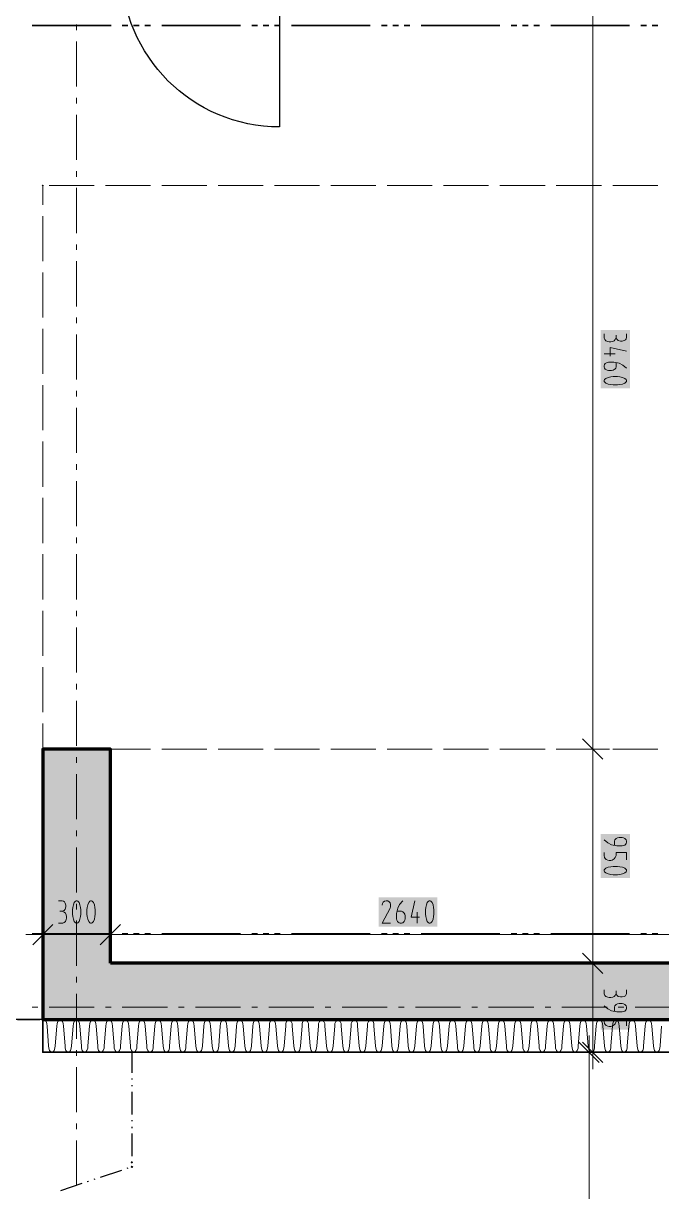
# Model space of a CAD drawing. Header units: millimetres. Extents: x 0 to 594, y 0 to 420.
# Drawn here: x 384.93 to 407.94, y 140.93 to 183.05 of the extents above; entities that cross this region are included whole.
import ezdxf

# ---------------------------------------------------------------- set-up
doc = ezdxf.new("R2010")
doc.units = ezdxf.units.MM
doc.header["$LTSCALE"] = 8
for name, color, linetype in [('PDF_Dokresleni nad rovinou rezu', 7, 'Continuous'), ('PDF_Dokresleni pod rovinou rezu', 7, 'Continuous'), ('PDF_Dopravni znaceni', 7, 'Continuous'), ('PDF_Dvere', 7, 'Continuous'), ('PDF_Koty delkove', 7, 'Continuous'), ('PDF_Obecne 0.25', 7, 'Continuous'), ('PDF_Osy hlavni', 7, 'Continuous'), ('PDF_Pozarni useky', 3, 'Continuous'), ('PDF_Steny vnitrni', 7, 'Continuous'), ('PDF_Zatepleni', 7, 'Continuous')]:
    doc.layers.add(name, color=color, linetype=linetype)

msp = doc.modelspace()

# ---------------------------------------------------------------- linework, layer by layer
at = {"layer": 'PDF_Dokresleni nad rovinou rezu', "lineweight": 25}
for points in [[(388.843, 145.956), (388.843, 145.216)], [(388.843, 145.013), (388.843, 144.972)], [(388.843, 144.769), (388.843, 144.729)], [(388.843, 144.526), (388.843, 143.713)], [(388.843, 143.51), (388.843, 143.469)], [(388.843, 143.266), (388.843, 143.225)], [(388.843, 143.022), (388.843, 142.21)], [(388.843, 142.006), (388.843, 141.987)], [(388.47, 141.699), (387.699, 141.441)], [(388.701, 141.776), (388.662, 141.764)], [(387.044, 141.222), (386.273, 140.964)], [(387.275, 141.299), (387.237, 141.286)], [(387.506, 141.377), (387.468, 141.364)]]:
    msp.add_lwpolyline(points, dxfattribs=at)
at = {"layer": 'PDF_Dokresleni nad rovinou rezu', "lineweight": 25, "transparency": 33554559}
for points in [[(388.843, 146.006), (388.894, 145.956), (388.793, 145.956), (388.843, 145.905)], [(388.843, 142.037), (388.894, 141.987), (388.793, 141.987), (388.843, 141.936)], [(388.891, 141.84), (388.859, 141.776), (388.827, 141.872), (388.795, 141.808)]]:
    msp.add_solid(points, dxfattribs=at)
at = {"layer": 'PDF_Dokresleni pod rovinou rezu', "lineweight": 25}
msp.add_lwpolyline([(384.719, 147.134), (385.531, 147.134)], dxfattribs=at)
at = {"layer": 'PDF_Dokresleni pod rovinou rezu', "lineweight": 25, "transparency": 33554559}
msp.add_solid([(385.583, 147.134), (385.633, 147.185), (385.633, 147.083), (385.684, 147.134)], dxfattribs=at)
at = {"layer": 'PDF_Dopravni znaceni', "lineweight": 18}
for points in [[(385.633, 177.202), (385.633, 176.503)], [(385.857, 177.202), (387.482, 177.202)], [(387.888, 177.202), (389.513, 177.202)], [(389.92, 177.202), (391.545, 177.202)], [(391.951, 177.202), (393.577, 177.202)], [(393.983, 177.202), (395.608, 177.202)], [(396.015, 177.202), (397.64, 177.202)], [(398.046, 177.202), (399.671, 177.202)], [(400.078, 177.202), (401.703, 177.202)], [(402.109, 177.202), (403.735, 177.202)], [(404.141, 177.202), (405.766, 177.202)], [(406.173, 177.202), (407.798, 177.202)], [(385.633, 176.097), (385.633, 174.471)], [(385.633, 174.065), (385.633, 172.44)], [(385.633, 172.033), (385.633, 170.408)], [(385.633, 170.002), (385.633, 168.376)], [(385.633, 167.97), (385.633, 166.345)], [(385.633, 165.939), (385.633, 164.313)], [(385.633, 163.907), (385.633, 162.282)], [(385.633, 161.875), (385.633, 160.25)], [(385.633, 159.844), (385.633, 158.218)], [(385.633, 157.812), (385.633, 156.886)], [(385.857, 156.886), (387.482, 156.886)], [(387.888, 156.886), (389.513, 156.886)], [(389.92, 156.886), (391.545, 156.886)], [(391.951, 156.886), (393.577, 156.886)], [(393.983, 156.886), (395.608, 156.886)], [(396.015, 156.886), (397.64, 156.886)], [(398.046, 156.886), (399.671, 156.886)], [(400.078, 156.886), (401.703, 156.886)], [(402.109, 156.886), (403.735, 156.886)], [(404.141, 156.886), (405.766, 156.886)], [(406.173, 156.886), (407.798, 156.886)]]:
    msp.add_lwpolyline(points, dxfattribs=at)
at = {"layer": 'PDF_Dopravni znaceni', "lineweight": 18, "transparency": 33554559}
for points in [[(385.597, 177.202), (385.633, 177.238), (385.633, 177.165), (385.67, 177.202)], [(385.633, 177.238), (385.67, 177.202), (385.597, 177.202), (385.633, 177.165)], [(385.597, 156.886), (385.633, 156.922), (385.633, 156.849), (385.67, 156.886)], [(385.633, 156.922), (385.67, 156.886), (385.597, 156.886), (385.633, 156.849)]]:
    msp.add_solid(points, dxfattribs=at)
at = {"layer": 'PDF_Dvere', "lineweight": 25}
msp.add_lwpolyline([(393.983, 185.003), (394.166, 185.003), (394.166, 179.314, -0.414213), (388.478, 185.003), (388.498, 185.003)], format="xyb", dxfattribs=at)
at = {"layer": 'PDF_Koty delkove', "lineweight": 18}
for points in [[(405.454, 204.1), (405.454, 202.983), (405.454, 201.372), (405.454, 199.224), (405.454, 198.005), (405.454, 185.816), (405.454, 185.003), (405.454, 156.886), (405.454, 149.166), (405.454, 145.956)], [(405.861, 171.854), (405.861, 171.703), (405.888, 171.649), (405.929, 171.605), (405.996, 171.584), (406.051, 171.572), (406.105, 171.572), (406.173, 171.584), (406.226, 171.605), (406.267, 171.649), (406.295, 171.724)], [(406.673, 171.854), (406.673, 171.724)], [(406.673, 171.724), (406.66, 171.68), (406.633, 171.637), (406.592, 171.615), (406.512, 171.594), (406.457, 171.594), (406.376, 171.615), (406.321, 171.659), (406.295, 171.724), (406.295, 171.81)], [(405.861, 171.139), (406.267, 171.139)], [(406.078, 171.052), (406.078, 171.356), (406.673, 171.225)], [(406.295, 170.814), (406.295, 170.662), (406.281, 170.619), (406.254, 170.586), (406.226, 170.565), (406.186, 170.543), (406.132, 170.532), (406.024, 170.532), (405.97, 170.543), (405.929, 170.565), (405.902, 170.586), (405.874, 170.619), (405.861, 170.662), (405.861, 170.705), (405.874, 170.749), (405.902, 170.781), (405.929, 170.803), (405.97, 170.825), (406.024, 170.836), (406.213, 170.836), (406.403, 170.792), (406.538, 170.727), (406.673, 170.619)], [(406.186, 170.012), (406.349, 170.012), (406.429, 170.023), (406.525, 170.045), (406.606, 170.077), (406.66, 170.12), (406.673, 170.142), (406.673, 170.185), (406.66, 170.207), (406.606, 170.25), (406.525, 170.283), (406.429, 170.305), (406.349, 170.316), (406.186, 170.316), (406.105, 170.305), (406.01, 170.283), (405.929, 170.25), (405.874, 170.207), (405.861, 170.185), (405.861, 170.142), (405.874, 170.12), (405.929, 170.077), (406.01, 170.045), (406.105, 170.023), (406.186, 170.012)], [(405.089, 157.251), (405.82, 156.52)], [(404.845, 156.886), (405.454, 156.886), (406.064, 156.886)], [(405.861, 153.61), (405.996, 153.502), (406.132, 153.437), (406.321, 153.394), (406.512, 153.394), (406.565, 153.405), (406.606, 153.426), (406.633, 153.448), (406.66, 153.48), (406.673, 153.524), (406.673, 153.567), (406.66, 153.61), (406.633, 153.643), (406.606, 153.664), (406.565, 153.686), (406.512, 153.697), (406.403, 153.697), (406.349, 153.686), (406.295, 153.664), (406.254, 153.61), (406.24, 153.567), (406.24, 153.415)], [(405.902, 152.939), (405.874, 152.982), (405.861, 153.047), (405.861, 153.155)], [(406.673, 152.895), (406.673, 153.155), (406.295, 153.155), (406.295, 153.047), (406.267, 152.971), (406.226, 152.928), (406.159, 152.885), (406.105, 152.874), (406.051, 152.874), (405.996, 152.885), (405.943, 152.906), (405.902, 152.939)], [(386.203, 151.416), (386.333, 151.416), (386.376, 151.403), (386.419, 151.376), (386.441, 151.335), (386.463, 151.254), (386.463, 151.2), (386.441, 151.119), (386.398, 151.064), (386.333, 151.037), (386.246, 151.037)], [(386.993, 151.172), (386.972, 151.267), (386.939, 151.349), (386.896, 151.403), (386.874, 151.416), (386.831, 151.416), (386.809, 151.403), (386.766, 151.349), (386.734, 151.267), (386.712, 151.172), (386.701, 151.092), (386.701, 150.929), (386.712, 150.848), (386.734, 150.753), (386.766, 150.672), (386.809, 150.617), (386.831, 150.604), (386.874, 150.604), (386.896, 150.617), (386.939, 150.672), (386.972, 150.753), (386.993, 150.848), (387.004, 150.929)], [(398.409, 151.037), (398.56, 151.037), (398.604, 151.024), (398.636, 150.997), (398.658, 150.969), (398.679, 150.929), (398.69, 150.875), (398.69, 150.767), (398.679, 150.712), (398.658, 150.672), (398.636, 150.645), (398.604, 150.617), (398.56, 150.604), (398.517, 150.604), (398.474, 150.617), (398.441, 150.645), (398.42, 150.672), (398.397, 150.712), (398.386, 150.767), (398.386, 150.956), (398.43, 151.146), (398.495, 151.281), (398.604, 151.416)], [(399.21, 150.82), (398.906, 150.82), (399.037, 151.416)], [(399.73, 150.929), (399.73, 151.092), (399.719, 151.172), (399.698, 151.267), (399.665, 151.349), (399.622, 151.403), (399.6, 151.416), (399.557, 151.416), (399.535, 151.403), (399.492, 151.349), (399.46, 151.267), (399.438, 151.172), (399.427, 151.092), (399.427, 150.929), (399.438, 150.848), (399.46, 150.753), (399.492, 150.672)], [(385.633, 149.588), (385.633, 150.197), (385.633, 150.807)], [(386.203, 150.604), (386.354, 150.604), (386.408, 150.631), (386.452, 150.672), (386.473, 150.739), (386.484, 150.794), (386.484, 150.848), (386.473, 150.916), (386.452, 150.969), (386.408, 151.01), (386.333, 151.037)], [(387.004, 150.929), (387.004, 151.092), (386.993, 151.172)], [(388.071, 149.588), (388.071, 150.197), (388.071, 150.807)], [(399.124, 150.604), (399.124, 151.01)], [(399.492, 150.672), (399.535, 150.617), (399.557, 150.604), (399.6, 150.604), (399.622, 150.617), (399.665, 150.672), (399.698, 150.753), (399.719, 150.848), (399.73, 150.929)], [(385.268, 149.831), (385.999, 150.563)], [(387.706, 149.831), (388.437, 150.563)], [(385.633, 150.197), (385.024, 150.197)], [(385.633, 150.197), (388.071, 150.197), (409.525, 150.197), (411.963, 150.197), (437.642, 150.197), (438.455, 150.197), (451.863, 150.197), (452.676, 150.197), (455.927, 150.197)], [(405.089, 149.531), (405.82, 148.8)], [(404.845, 149.166), (405.454, 149.166), (406.064, 149.166)], [(405.861, 148.21), (405.861, 148.059), (405.888, 148.005), (405.929, 147.961), (405.996, 147.94), (406.051, 147.929), (406.105, 147.929), (406.173, 147.94), (406.226, 147.961), (406.267, 148.005), (406.295, 148.08)], [(406.673, 148.21), (406.673, 148.08), (406.66, 148.037), (406.633, 147.994), (406.592, 147.972), (406.512, 147.95), (406.457, 147.95), (406.376, 147.972), (406.321, 148.015), (406.295, 148.08), (406.295, 148.167)], [(405.861, 147.625), (405.996, 147.517), (406.132, 147.452), (406.321, 147.409)], [(406.321, 147.409), (406.512, 147.409), (406.565, 147.42), (406.606, 147.441), (406.633, 147.463), (406.66, 147.495), (406.673, 147.539), (406.673, 147.582), (406.66, 147.625), (406.633, 147.658), (406.606, 147.679), (406.565, 147.701), (406.512, 147.712), (406.403, 147.712), (406.349, 147.701), (406.295, 147.679), (406.254, 147.625), (406.24, 147.582), (406.24, 147.43)], [(406.673, 146.91), (406.673, 147.17), (406.295, 147.17), (406.295, 147.062), (406.267, 146.986), (406.226, 146.943), (406.159, 146.9), (406.105, 146.889), (406.051, 146.889), (405.996, 146.9), (405.943, 146.921), (405.902, 146.954), (405.874, 146.996), (405.861, 147.062), (405.861, 147.17)], [(405.322, 86.558), (405.322, 102.479), (405.322, 122.795), (405.322, 137.121), (405.322, 145.956), (405.322, 146.565)], [(404.956, 146.321), (405.688, 145.59)], [(405.089, 146.321), (405.82, 145.59)], [(404.713, 145.956), (405.322, 145.956), (405.932, 145.956)], [(404.845, 145.956), (405.454, 145.956), (406.064, 145.956)], [(405.322, 145.956), (405.322, 145.956)], [(405.454, 145.956), (405.454, 145.346)]]:
    msp.add_lwpolyline(points, dxfattribs=at)
for points in [[(406.186, 152.354), (406.349, 152.354), (406.429, 152.365), (406.525, 152.386), (406.606, 152.419), (406.66, 152.461), (406.673, 152.484), (406.673, 152.527), (406.66, 152.549), (406.606, 152.592), (406.525, 152.624), (406.429, 152.646), (406.349, 152.657), (406.186, 152.657), (406.105, 152.646), (406.01, 152.624), (405.929, 152.592), (405.874, 152.549), (405.861, 152.527), (405.861, 152.484), (405.874, 152.461), (405.929, 152.419), (406.01, 152.386), (406.105, 152.365)], [(387.524, 150.929), (387.524, 151.092), (387.513, 151.172), (387.492, 151.267), (387.459, 151.349), (387.416, 151.403), (387.394, 151.416), (387.351, 151.416), (387.329, 151.403), (387.286, 151.349), (387.254, 151.267), (387.232, 151.172), (387.221, 151.092), (387.221, 150.929), (387.232, 150.848), (387.254, 150.753), (387.286, 150.672), (387.329, 150.617), (387.351, 150.604), (387.394, 150.604), (387.416, 150.617), (387.459, 150.672), (387.492, 150.753), (387.513, 150.848)]]:
    msp.add_lwpolyline(points, close=True, dxfattribs=at)
msp.add_lwpolyline([(398.17, 150.604), (397.866, 150.604), (398.148, 151.146), (398.17, 151.2), (398.17, 151.281, 0.9832), (397.866, 151.254)], format="xyb", dxfattribs=at)
at = {"layer": 'PDF_Koty delkove', "color": 7, "lineweight": 18, "true_color": 0xffffff, "transparency": 33554559}
for points in [[(405.739, 171.998), (405.739, 169.891), (406.795, 171.998), (406.795, 169.891)], [(405.739, 153.819), (405.739, 152.232), (406.795, 153.819), (406.795, 152.232)], [(386.059, 150.482), (387.646, 150.482), (386.059, 151.538), (387.646, 151.538)], [(397.744, 150.482), (399.852, 150.482), (397.744, 151.538), (399.852, 151.538)], [(405.739, 148.354), (405.739, 146.767), (406.795, 148.354), (406.795, 146.767)]]:
    msp.add_solid(points, dxfattribs=at)
at = {"layer": 'PDF_Obecne 0.25', "lineweight": 25}
msp.add_lwpolyline([(385.633, 147.134), (338.907, 147.134)], dxfattribs=at)
at = {"layer": 'PDF_Osy hlavni', "lineweight": 18}
for points in [[(386.852, 183.004), (386.852, 182.801)], [(386.852, 182.394), (386.852, 180.769)], [(386.852, 180.363), (386.852, 180.16)], [(386.852, 179.753), (386.852, 178.128)], [(386.852, 177.722), (386.852, 177.519)], [(386.852, 177.112), (386.852, 175.487)], [(386.852, 175.081), (386.852, 174.878)], [(386.852, 174.471), (386.852, 172.846)], [(386.852, 172.44), (386.852, 172.236)], [(386.852, 171.83), (386.852, 170.205)], [(386.852, 169.799), (386.852, 169.595)], [(386.852, 169.189), (386.852, 167.564)], [(386.852, 167.158), (386.852, 166.954)], [(386.852, 166.548), (386.852, 164.923)], [(386.852, 164.516), (386.852, 164.313)], [(386.852, 163.907), (386.852, 162.282)], [(386.852, 161.875), (386.852, 161.672)], [(386.852, 161.266), (386.852, 159.641)], [(386.852, 159.234), (386.852, 159.031)], [(386.852, 158.625), (386.852, 157)], [(386.852, 156.593), (386.852, 156.39)], [(386.852, 155.984), (386.852, 154.358)], [(386.852, 153.952), (386.852, 153.749)], [(386.852, 153.343), (386.852, 151.717)], [(386.852, 151.311), (386.852, 151.108)], [(386.852, 150.702), (386.852, 149.076)], [(386.852, 148.67), (386.852, 148.467)], [(386.852, 148.061), (386.852, 146.435)], [(385.247, 147.581), (385.45, 147.581)], [(385.857, 147.581), (387.482, 147.581)], [(387.888, 147.581), (388.091, 147.581)], [(388.498, 147.581), (390.123, 147.581)], [(390.529, 147.581), (390.732, 147.581)], [(391.139, 147.581), (392.764, 147.581)], [(393.17, 147.581), (393.373, 147.581)], [(393.78, 147.581), (395.405, 147.581)], [(395.811, 147.581), (396.015, 147.581)], [(396.421, 147.581), (398.046, 147.581)], [(398.452, 147.581), (398.656, 147.581)], [(399.062, 147.581), (400.687, 147.581)], [(401.094, 147.581), (401.297, 147.581)], [(401.703, 147.581), (403.328, 147.581)], [(403.735, 147.581), (403.938, 147.581)], [(404.344, 147.581), (405.969, 147.581)], [(406.376, 147.581), (406.579, 147.581)], [(406.985, 147.581), (408.61, 147.581)], [(386.852, 146.029), (386.852, 145.826)], [(386.852, 145.419), (386.852, 143.794)], [(386.852, 143.388), (386.852, 143.185)], [(386.852, 142.778), (386.852, 141.153)]]:
    msp.add_lwpolyline(points, dxfattribs=at)
at = {"layer": 'PDF_Pozarni useky', "lineweight": 35}
for points in [[(385.247, 182.971), (388.091, 182.971)], [(388.498, 182.971), (388.701, 182.971)], [(388.904, 182.971), (389.107, 182.971)], [(389.31, 182.971), (389.513, 182.971)], [(389.92, 182.971), (392.764, 182.971)], [(393.17, 182.971), (393.373, 182.971)], [(393.577, 182.971), (393.78, 182.971)], [(393.983, 182.971), (394.186, 182.971)], [(394.592, 182.971), (397.437, 182.971)], [(397.843, 182.971), (398.046, 182.971)], [(398.249, 182.971), (398.452, 182.971)], [(398.656, 182.971), (398.859, 182.971)], [(399.265, 182.971), (402.109, 182.971)], [(402.516, 182.971), (402.719, 182.971)], [(402.922, 182.971), (403.125, 182.971)], [(403.328, 182.971), (403.531, 182.971)], [(403.938, 182.971), (406.782, 182.971)], [(407.188, 182.971), (407.391, 182.971)], [(407.595, 182.971), (407.798, 182.971)], [(385.247, 150.222), (388.091, 150.222)], [(388.498, 150.222), (388.701, 150.222)], [(388.904, 150.222), (389.107, 150.222)], [(389.31, 150.222), (389.513, 150.222)], [(389.92, 150.222), (392.764, 150.222)], [(393.17, 150.222), (393.373, 150.222)], [(393.577, 150.222), (393.78, 150.222)], [(393.983, 150.222), (394.186, 150.222)], [(394.592, 150.222), (397.437, 150.222)], [(397.843, 150.222), (398.046, 150.222)], [(398.249, 150.222), (398.452, 150.222)], [(398.656, 150.222), (398.859, 150.222)], [(399.265, 150.222), (402.109, 150.222)], [(402.516, 150.222), (402.719, 150.222)], [(402.922, 150.222), (403.125, 150.222)], [(403.328, 150.222), (403.531, 150.222)], [(403.938, 150.222), (406.782, 150.222)], [(407.188, 150.222), (407.391, 150.222)], [(407.595, 150.222), (407.798, 150.222)]]:
    msp.add_lwpolyline(points, dxfattribs=at)
at = {"layer": 'PDF_Steny vnitrni', "lineweight": 70}
for points in [[(385.633, 149.166), (385.633, 149.166), (385.633, 147.134), (455.927, 147.134), (457.958, 147.134), (457.958, 198.208), (455.927, 198.208), (444.59, 198.208), (443.371, 198.208), (430.45, 198.208), (430.45, 198.005), (430.45, 196.177), (455.927, 196.177)], [(388.071, 149.166), (388.071, 156.886), (385.633, 156.886), (385.633, 149.166)], [(409.525, 149.166), (388.071, 149.166)]]:
    msp.add_lwpolyline(points, dxfattribs=at)
at = {"layer": 'PDF_Steny vnitrni', "color": 9, "lineweight": 9, "true_color": 0xc0c0c0, "transparency": 33554559}
for points in [[(385.633, 156.886), (385.633, 149.166), (388.071, 156.886), (388.071, 149.166)], [(385.633, 147.134), (455.927, 147.134), (385.633, 149.166), (455.927, 149.166)]]:
    msp.add_solid(points, dxfattribs=at)
at = {"layer": 'PDF_Zatepleni', "lineweight": 9}
for points in [[(385.655, 147.134), (385.633, 147.123)], [(385.786, 146.898), (385.777, 146.989), (385.751, 147.066), (385.713, 147.117), (385.68, 147.134)], [(386.245, 147.134), (386.212, 147.117), (386.173, 147.066), (386.148, 146.989), (386.138, 146.898)], [(386.375, 146.898), (386.366, 146.989), (386.341, 147.066), (386.302, 147.117), (386.269, 147.134)], [(386.834, 147.134), (386.801, 147.117), (386.762, 147.066), (386.737, 146.989), (386.728, 146.898)], [(386.964, 146.898), (386.955, 146.989), (386.93, 147.066), (386.891, 147.117), (386.858, 147.134)], [(387.423, 147.134), (387.39, 147.117), (387.351, 147.066), (387.326, 146.989), (387.317, 146.898)], [(387.554, 146.898), (387.545, 146.989), (387.519, 147.066), (387.481, 147.117), (387.448, 147.134)], [(388.012, 147.134), (387.979, 147.117), (387.941, 147.066), (387.915, 146.989), (387.906, 146.898)], [(388.143, 146.898), (388.134, 146.989), (388.108, 147.066), (388.07, 147.117), (388.037, 147.134)], [(388.601, 147.134), (388.568, 147.117), (388.53, 147.066), (388.504, 146.989), (388.495, 146.898)], [(388.732, 146.898), (388.723, 146.989), (388.697, 147.066), (388.659, 147.117), (388.626, 147.134)], [(389.19, 147.134), (389.157, 147.117), (389.119, 147.066), (389.093, 146.989), (389.084, 146.898)], [(389.321, 146.898), (389.312, 146.989), (389.286, 147.066), (389.248, 147.117), (389.215, 147.134)], [(389.779, 147.134), (389.747, 147.117), (389.708, 147.066), (389.682, 146.989), (389.673, 146.898)], [(389.91, 146.898), (389.901, 146.989), (389.876, 147.066), (389.837, 147.117), (389.804, 147.134)], [(390.369, 147.134), (390.336, 147.117), (390.297, 147.066), (390.272, 146.989), (390.263, 146.898)], [(390.465, 147.066), (390.426, 147.117), (390.393, 147.134)], [(390.499, 146.898), (390.49, 146.989), (390.465, 147.066)], [(390.958, 147.134), (390.925, 147.117), (390.886, 147.066), (390.861, 146.989), (390.852, 146.898)], [(391.089, 146.898), (391.08, 146.989), (391.054, 147.066), (391.016, 147.117), (390.983, 147.134)], [(391.547, 147.134), (391.514, 147.117), (391.476, 147.066), (391.45, 146.989), (391.441, 146.898)], [(391.736, 146.191), (391.678, 146.898), (391.669, 146.989), (391.643, 147.066), (391.605, 147.117), (391.572, 147.134)], [(392.136, 147.134), (392.103, 147.117), (392.065, 147.066), (392.039, 146.989), (392.03, 146.898)], [(392.267, 146.898), (392.258, 146.989), (392.232, 147.066), (392.194, 147.117), (392.161, 147.134)], [(392.725, 147.134), (392.692, 147.117), (392.654, 147.066), (392.628, 146.989), (392.619, 146.898)], [(392.856, 146.898), (392.847, 146.989), (392.821, 147.066), (392.783, 147.117), (392.75, 147.134)], [(393.314, 147.134), (393.282, 147.117), (393.243, 147.066), (393.217, 146.989), (393.208, 146.898)], [(393.445, 146.898), (393.436, 146.989), (393.411, 147.066), (393.372, 147.117), (393.339, 147.134)], [(393.904, 147.134), (393.871, 147.117), (393.832, 147.066), (393.807, 146.989), (393.798, 146.898)], [(394.034, 146.898), (394.025, 146.989), (394, 147.066), (393.961, 147.117), (393.928, 147.134)], [(394.493, 147.134), (394.46, 147.117), (394.421, 147.066), (394.396, 146.989), (394.387, 146.898)], [(394.682, 146.191), (394.624, 146.898), (394.615, 146.989), (394.589, 147.066), (394.55, 147.117), (394.518, 147.134)], [(395.082, 147.134), (395.049, 147.117), (395.011, 147.066), (394.985, 146.989), (394.976, 146.898)], [(395.213, 146.898), (395.204, 146.989), (395.178, 147.066), (395.14, 147.117), (395.107, 147.134)], [(395.671, 147.134), (395.638, 147.117), (395.6, 147.066), (395.574, 146.989), (395.565, 146.898)], [(395.802, 146.898), (395.793, 146.989), (395.767, 147.066), (395.729, 147.117), (395.696, 147.134)], [(396.26, 147.134), (396.227, 147.117), (396.189, 147.066), (396.163, 146.989), (396.154, 146.898)], [(396.391, 146.898), (396.382, 146.989), (396.356, 147.066), (396.318, 147.117), (396.285, 147.134)], [(396.849, 147.134), (396.817, 147.117), (396.778, 147.066), (396.752, 146.989), (396.743, 146.898)], [(396.98, 146.898), (396.971, 146.989), (396.946, 147.066), (396.907, 147.117), (396.874, 147.134)], [(397.439, 147.134), (397.406, 147.117), (397.367, 147.066), (397.342, 146.989), (397.333, 146.898)], [(397.463, 147.134), (397.496, 147.117), (397.535, 147.066), (397.56, 146.989), (397.569, 146.898), (397.628, 146.191), (397.637, 146.101), (397.662, 146.025), (397.7, 145.974), (397.746, 145.956)], [(398.028, 147.134), (397.995, 147.117), (397.956, 147.066), (397.931, 146.989), (397.922, 146.898)], [(398.159, 146.898), (398.15, 146.989), (398.124, 147.066), (398.085, 147.117), (398.053, 147.134)], [(398.617, 147.134), (398.584, 147.117), (398.546, 147.066), (398.52, 146.989), (398.511, 146.898)], [(398.748, 146.898), (398.739, 146.989), (398.713, 147.066), (398.675, 147.117), (398.642, 147.134)], [(399.135, 147.066), (399.109, 146.989), (399.1, 146.898)], [(399.206, 147.134), (399.173, 147.117), (399.135, 147.066)], [(399.337, 146.898), (399.328, 146.989), (399.302, 147.066), (399.264, 147.117), (399.231, 147.134)], [(399.795, 147.134), (399.762, 147.117), (399.724, 147.066), (399.698, 146.989), (399.689, 146.898), (399.631, 146.191)], [(399.926, 146.898), (399.917, 146.989), (399.891, 147.066), (399.853, 147.117), (399.82, 147.134)], [(400.384, 147.134), (400.351, 147.117), (400.313, 147.066), (400.287, 146.989), (400.278, 146.898), (400.22, 146.191)], [(400.515, 146.898), (400.506, 146.989), (400.481, 147.066), (400.442, 147.117), (400.409, 147.134)], [(400.974, 147.134), (400.941, 147.117), (400.902, 147.066), (400.877, 146.989), (400.868, 146.898), (400.809, 146.191)], [(401.104, 146.898), (401.095, 146.989), (401.07, 147.066), (401.031, 147.117), (400.998, 147.134)], [(401.563, 147.134), (401.53, 147.117), (401.491, 147.066), (401.466, 146.989), (401.457, 146.898), (401.398, 146.191)], [(401.694, 146.898), (401.685, 146.989), (401.659, 147.066), (401.62, 147.117), (401.588, 147.134)], [(402.152, 147.134), (402.119, 147.117), (402.081, 147.066), (402.055, 146.989), (402.046, 146.898)], [(402.283, 146.898), (402.274, 146.989), (402.248, 147.066), (402.21, 147.117), (402.177, 147.134)], [(402.741, 147.134), (402.708, 147.117), (402.67, 147.066), (402.644, 146.989), (402.635, 146.898), (402.577, 146.191)], [(402.872, 146.898), (402.863, 146.989), (402.837, 147.066), (402.799, 147.117), (402.766, 147.134)], [(403.33, 147.134), (403.297, 147.117), (403.259, 147.066), (403.233, 146.989), (403.224, 146.898), (403.166, 146.191)], [(403.461, 146.898), (403.452, 146.989), (403.426, 147.066), (403.388, 147.117), (403.355, 147.134)], [(403.919, 147.134), (403.886, 147.117), (403.848, 147.066), (403.822, 146.989), (403.813, 146.898), (403.755, 146.191)], [(404.05, 146.898), (404.041, 146.989), (404.016, 147.066), (403.977, 147.117), (403.944, 147.134)], [(404.509, 147.134), (404.476, 147.117), (404.437, 147.066), (404.412, 146.989), (404.403, 146.898), (404.344, 146.191)], [(404.639, 146.898), (404.63, 146.989), (404.605, 147.066), (404.566, 147.117), (404.533, 147.134)], [(405.098, 147.134), (405.065, 147.117), (405.026, 147.066), (405.001, 146.989), (404.992, 146.898), (404.933, 146.191)], [(405.194, 147.066), (405.155, 147.117), (405.122, 147.134)], [(405.229, 146.898), (405.22, 146.989), (405.194, 147.066)], [(405.687, 147.134), (405.654, 147.117), (405.616, 147.066), (405.59, 146.989), (405.581, 146.898)], [(405.818, 146.898), (405.809, 146.989), (405.783, 147.066), (405.745, 147.117), (405.712, 147.134)], [(406.276, 147.134), (406.243, 147.117), (406.205, 147.066), (406.179, 146.989), (406.17, 146.898), (406.112, 146.191)], [(406.407, 146.898), (406.398, 146.989), (406.372, 147.066), (406.334, 147.117), (406.301, 147.134)], [(406.865, 147.134), (406.832, 147.117), (406.794, 147.066), (406.768, 146.989), (406.759, 146.898)], [(406.996, 146.898), (406.987, 146.989), (406.961, 147.066), (406.923, 147.117), (406.89, 147.134)], [(407.454, 147.134), (407.421, 147.117), (407.383, 147.066), (407.357, 146.989), (407.348, 146.898)], [(407.585, 146.898), (407.576, 146.989), (407.55, 147.066), (407.512, 147.117), (407.479, 147.134)], [(385.844, 146.191), (385.786, 146.898)], [(386.138, 146.898), (386.08, 146.191)], [(386.138, 146.898), (386.138, 146.898)], [(386.434, 146.191), (386.375, 146.898)], [(386.728, 146.898), (386.669, 146.191)], [(386.728, 146.898), (386.728, 146.898)], [(387.023, 146.191), (386.964, 146.898)], [(387.317, 146.898), (387.258, 146.191)], [(387.317, 146.898), (387.317, 146.898)], [(387.612, 146.191), (387.554, 146.898)], [(387.906, 146.898), (387.848, 146.191)], [(387.906, 146.898), (387.906, 146.898)], [(388.201, 146.191), (388.143, 146.898)], [(388.495, 146.898), (388.437, 146.191)], [(388.495, 146.898), (388.495, 146.898)], [(388.79, 146.191), (388.732, 146.898)], [(389.084, 146.898), (389.026, 146.191)], [(389.084, 146.898), (389.084, 146.898)], [(389.379, 146.191), (389.321, 146.898)], [(389.673, 146.898), (389.615, 146.191)], [(389.673, 146.898), (389.673, 146.898)], [(389.969, 146.191), (389.91, 146.898)], [(390.263, 146.898), (390.204, 146.191)], [(390.263, 146.898), (390.263, 146.898)], [(390.558, 146.191), (390.499, 146.898)], [(390.852, 146.898), (390.793, 146.191)], [(390.852, 146.898), (390.852, 146.898)], [(391.147, 146.191), (391.089, 146.898)], [(391.441, 146.898), (391.383, 146.191)], [(391.441, 146.898), (391.441, 146.898)], [(391.441, 146.898), (391.441, 146.898)], [(392.03, 146.898), (391.972, 146.191)], [(392.03, 146.898), (392.03, 146.898)], [(392.325, 146.191), (392.267, 146.898)], [(392.619, 146.898), (392.561, 146.191)], [(392.619, 146.898), (392.619, 146.898)], [(392.914, 146.191), (392.856, 146.898)], [(393.208, 146.898), (393.15, 146.191)], [(393.208, 146.898), (393.208, 146.898)], [(393.504, 146.191), (393.445, 146.898)], [(393.798, 146.898), (393.739, 146.191)], [(393.798, 146.898), (393.798, 146.898)], [(394.093, 146.191), (394.034, 146.898)], [(394.387, 146.898), (394.328, 146.191)], [(394.387, 146.898), (394.387, 146.898)], [(394.976, 146.898), (394.918, 146.191)], [(394.976, 146.898), (394.976, 146.898)], [(395.271, 146.191), (395.213, 146.898)], [(395.565, 146.898), (395.507, 146.191)], [(395.565, 146.898), (395.565, 146.898)], [(395.86, 146.191), (395.802, 146.898)], [(396.154, 146.898), (396.096, 146.191)], [(396.154, 146.898), (396.154, 146.898)], [(396.391, 146.898), (396.449, 146.191), (396.458, 146.101), (396.484, 146.025), (396.522, 145.974), (396.567, 145.956)], [(396.743, 146.898), (396.685, 146.191)], [(396.743, 146.898), (396.743, 146.898)], [(397.039, 146.191), (396.98, 146.898)], [(397.333, 146.898), (397.274, 146.191)], [(397.333, 146.898), (397.333, 146.898)], [(397.922, 146.898), (397.863, 146.191)], [(397.922, 146.898), (397.922, 146.898)], [(398.217, 146.191), (398.159, 146.898)], [(398.511, 146.898), (398.453, 146.191)], [(398.511, 146.898), (398.511, 146.898)], [(398.806, 146.191), (398.748, 146.898)], [(399.1, 146.898), (399.042, 146.191)], [(399.1, 146.898), (399.1, 146.898)], [(399.395, 146.191), (399.337, 146.898)], [(399.689, 146.898), (399.689, 146.898)], [(399.984, 146.191), (399.926, 146.898)], [(400.278, 146.898), (400.278, 146.898)], [(400.574, 146.191), (400.515, 146.898)], [(400.868, 146.898), (400.868, 146.898)], [(401.163, 146.191), (401.104, 146.898)], [(401.457, 146.898), (401.457, 146.898)], [(401.752, 146.191), (401.694, 146.898)], [(402.046, 146.898), (401.988, 146.191)], [(402.046, 146.898), (402.046, 146.898)], [(402.341, 146.191), (402.283, 146.898)], [(402.635, 146.898), (402.635, 146.898)], [(402.93, 146.191), (402.872, 146.898)], [(403.224, 146.898), (403.224, 146.898)], [(403.519, 146.191), (403.461, 146.898)], [(403.813, 146.898), (403.813, 146.898)], [(404.109, 146.191), (404.05, 146.898)], [(404.403, 146.898), (404.403, 146.898)], [(404.698, 146.191), (404.639, 146.898)], [(404.992, 146.898), (404.992, 146.898)], [(405.287, 146.191), (405.229, 146.898)], [(405.581, 146.898), (405.523, 146.191)], [(405.581, 146.898), (405.581, 146.898)], [(405.876, 146.191), (405.818, 146.898)], [(406.17, 146.898), (406.17, 146.898)], [(406.465, 146.191), (406.407, 146.898)], [(406.759, 146.898), (406.701, 146.191)], [(406.759, 146.898), (406.759, 146.898)], [(407.054, 146.191), (406.996, 146.898)], [(407.348, 146.898), (407.29, 146.191)], [(407.348, 146.898), (407.348, 146.898)], [(407.644, 146.191), (407.585, 146.898)], [(407.938, 146.898), (407.879, 146.191)], [(385.844, 146.191), (385.853, 146.101), (385.879, 146.025), (385.917, 145.974), (385.962, 145.956)], [(385.962, 145.956), (386.007, 145.974), (386.046, 146.025), (386.071, 146.101), (386.08, 146.191)], [(386.434, 146.191), (386.443, 146.101), (386.468, 146.025), (386.506, 145.974), (386.551, 145.956)], [(386.551, 145.956), (386.597, 145.974), (386.635, 146.025), (386.66, 146.101), (386.669, 146.191)], [(387.023, 146.191), (387.032, 146.101), (387.057, 146.025), (387.096, 145.974), (387.141, 145.956)], [(387.141, 145.956), (387.186, 145.974), (387.224, 146.025), (387.25, 146.101), (387.258, 146.191)], [(387.612, 146.191), (387.621, 146.101), (387.646, 146.025), (387.685, 145.974), (387.73, 145.956)], [(387.73, 145.956), (387.775, 145.974), (387.813, 146.025), (387.839, 146.101), (387.848, 146.191)], [(388.201, 146.191), (388.21, 146.101), (388.236, 146.025), (388.274, 145.974), (388.319, 145.956)], [(388.319, 145.956), (388.364, 145.974), (388.402, 146.025), (388.428, 146.101), (388.437, 146.191)], [(388.79, 146.191), (388.799, 146.101), (388.825, 146.025), (388.863, 145.974), (388.908, 145.956)], [(388.908, 145.956), (388.953, 145.974), (388.991, 146.025), (389.017, 146.101), (389.026, 146.191)], [(389.379, 146.191), (389.388, 146.101), (389.414, 146.025), (389.452, 145.974), (389.497, 145.956)], [(389.497, 145.956), (389.542, 145.974), (389.581, 146.025), (389.606, 146.101), (389.615, 146.191)], [(389.969, 146.191), (389.978, 146.101), (390.003, 146.025), (390.041, 145.974), (390.086, 145.956)], [(390.086, 145.956), (390.132, 145.974), (390.17, 146.025), (390.195, 146.101), (390.204, 146.191)], [(390.558, 146.191), (390.567, 146.101), (390.592, 146.025)], [(390.676, 145.956), (390.721, 145.974), (390.759, 146.025), (390.784, 146.101), (390.793, 146.191)], [(391.147, 146.191), (391.156, 146.101), (391.181, 146.025), (391.22, 145.974), (391.265, 145.956)], [(391.265, 145.956), (391.31, 145.974), (391.348, 146.025), (391.374, 146.101), (391.383, 146.191)], [(391.736, 146.191), (391.745, 146.101), (391.771, 146.025), (391.809, 145.974), (391.854, 145.956)], [(391.854, 145.956), (391.899, 145.974), (391.937, 146.025), (391.963, 146.101), (391.972, 146.191)], [(392.325, 146.191), (392.334, 146.101), (392.36, 146.025), (392.398, 145.974), (392.443, 145.956)], [(392.443, 145.956), (392.488, 145.974), (392.526, 146.025), (392.552, 146.101), (392.561, 146.191)], [(392.914, 146.191), (392.923, 146.101), (392.949, 146.025), (392.987, 145.974), (393.032, 145.956)], [(393.032, 145.956), (393.077, 145.974), (393.116, 146.025), (393.141, 146.101), (393.15, 146.191)], [(393.504, 146.191), (393.513, 146.101), (393.538, 146.025), (393.576, 145.974), (393.621, 145.956)], [(393.621, 145.956), (393.667, 145.974), (393.705, 146.025), (393.73, 146.101), (393.739, 146.191)], [(394.093, 146.191), (394.102, 146.101), (394.127, 146.025), (394.166, 145.974), (394.211, 145.956)], [(394.211, 145.956), (394.256, 145.974), (394.294, 146.025), (394.319, 146.101), (394.328, 146.191)], [(394.682, 146.191), (394.691, 146.101), (394.716, 146.025), (394.755, 145.974), (394.8, 145.956)], [(394.8, 145.956), (394.845, 145.974), (394.883, 146.025), (394.909, 146.101), (394.918, 146.191)], [(395.271, 146.191), (395.28, 146.101), (395.306, 146.025), (395.344, 145.974), (395.389, 145.956)], [(395.389, 145.956), (395.434, 145.974), (395.472, 146.025), (395.498, 146.101), (395.507, 146.191)], [(395.86, 146.191), (395.869, 146.101), (395.895, 146.025), (395.933, 145.974), (395.978, 145.956)], [(395.978, 145.956), (396.023, 145.974), (396.061, 146.025), (396.087, 146.101), (396.096, 146.191)], [(396.567, 145.956), (396.612, 145.974), (396.651, 146.025), (396.676, 146.101), (396.685, 146.191)], [(397.039, 146.191), (397.048, 146.101), (397.073, 146.025), (397.111, 145.974), (397.156, 145.956)], [(397.156, 145.956), (397.201, 145.974), (397.24, 146.025), (397.265, 146.101), (397.274, 146.191)], [(397.746, 145.956), (397.791, 145.974), (397.829, 146.025), (397.854, 146.101), (397.863, 146.191)], [(398.217, 146.191), (398.226, 146.101), (398.251, 146.025), (398.29, 145.974), (398.335, 145.956)], [(398.335, 145.956), (398.38, 145.974), (398.418, 146.025), (398.444, 146.101), (398.453, 146.191)], [(398.806, 146.191), (398.815, 146.101), (398.841, 146.025), (398.879, 145.974), (398.924, 145.956)], [(398.924, 145.956), (398.969, 145.974), (399.007, 146.025), (399.033, 146.101), (399.042, 146.191)], [(399.395, 146.191), (399.404, 146.101), (399.43, 146.025), (399.468, 145.974), (399.513, 145.956)], [(399.596, 146.025), (399.622, 146.101), (399.631, 146.191)], [(399.984, 146.191), (399.993, 146.101), (400.019, 146.025), (400.057, 145.974), (400.102, 145.956)], [(400.102, 145.956), (400.147, 145.974), (400.186, 146.025), (400.211, 146.101), (400.22, 146.191)], [(400.574, 146.191), (400.583, 146.101), (400.608, 146.025), (400.646, 145.974), (400.691, 145.956)], [(400.691, 145.956), (400.736, 145.974), (400.775, 146.025), (400.8, 146.101), (400.809, 146.191)], [(401.163, 146.191), (401.172, 146.101), (401.197, 146.025), (401.235, 145.974), (401.281, 145.956)], [(401.281, 145.956), (401.326, 145.974), (401.364, 146.025), (401.389, 146.101), (401.398, 146.191)], [(401.752, 146.191), (401.761, 146.101), (401.786, 146.025), (401.825, 145.974), (401.87, 145.956)], [(401.87, 145.956), (401.915, 145.974), (401.953, 146.025), (401.979, 146.101), (401.988, 146.191)], [(402.341, 146.191), (402.35, 146.101), (402.376, 146.025), (402.414, 145.974), (402.459, 145.956)], [(402.459, 145.956), (402.504, 145.974), (402.542, 146.025), (402.568, 146.101), (402.577, 146.191)], [(402.93, 146.191), (402.939, 146.101), (402.965, 146.025), (403.003, 145.974), (403.048, 145.956)], [(403.048, 145.956), (403.093, 145.974), (403.131, 146.025), (403.157, 146.101), (403.166, 146.191)], [(403.519, 146.191), (403.528, 146.101), (403.554, 146.025), (403.592, 145.974), (403.637, 145.956)], [(403.637, 145.956), (403.682, 145.974), (403.721, 146.025), (403.746, 146.101), (403.755, 146.191)], [(404.109, 146.191), (404.117, 146.101), (404.143, 146.025), (404.181, 145.974), (404.226, 145.956)], [(404.226, 145.956), (404.271, 145.974), (404.31, 146.025), (404.335, 146.101), (404.344, 146.191)], [(404.698, 146.191), (404.707, 146.101), (404.732, 146.025), (404.77, 145.974), (404.816, 145.956)], [(404.816, 145.956), (404.861, 145.974), (404.899, 146.025), (404.924, 146.101), (404.933, 146.191)], [(405.287, 146.191), (405.296, 146.101), (405.321, 146.025)], [(405.405, 145.956), (405.45, 145.974), (405.488, 146.025), (405.514, 146.101), (405.523, 146.191)], [(405.876, 146.191), (405.885, 146.101), (405.911, 146.025), (405.949, 145.974), (405.994, 145.956)], [(405.994, 145.956), (406.039, 145.974), (406.077, 146.025), (406.103, 146.101), (406.112, 146.191)], [(406.465, 146.191), (406.474, 146.101), (406.5, 146.025), (406.538, 145.974), (406.583, 145.956)], [(406.583, 145.956), (406.628, 145.974), (406.666, 146.025), (406.692, 146.101), (406.701, 146.191)], [(407.054, 146.191), (407.063, 146.101), (407.089, 146.025), (407.127, 145.974), (407.172, 145.956)], [(407.172, 145.956), (407.217, 145.974), (407.256, 146.025), (407.281, 146.101), (407.29, 146.191)], [(407.644, 146.191), (407.652, 146.101), (407.678, 146.025), (407.716, 145.974), (407.761, 145.956)], [(407.761, 145.956), (407.806, 145.974), (407.845, 146.025), (407.87, 146.101), (407.879, 146.191)], [(390.592, 146.025), (390.631, 145.974), (390.676, 145.956)], [(399.513, 145.956), (399.558, 145.974), (399.596, 146.025)], [(405.321, 146.025), (405.36, 145.974), (405.405, 145.956)]]:
    msp.add_lwpolyline(points, dxfattribs=at)
at = {"layer": 'PDF_Zatepleni', "lineweight": 35}
msp.add_lwpolyline([(457.958, 147.134), (455.927, 147.134), (385.633, 147.134), (385.633, 145.956), (459.136, 145.956), (459.136, 147.134)], dxfattribs=at)
at = {"layer": 'PDF_Zatepleni', "lineweight": 9, "transparency": 33554559}
for points in [[(386.08, 146.21), (386.098, 146.191), (386.062, 146.191), (386.08, 146.173)], [(386.669, 146.21), (386.688, 146.191), (386.651, 146.191), (386.669, 146.173)], [(387.258, 146.21), (387.277, 146.191), (387.24, 146.191), (387.258, 146.173)], [(387.848, 146.21), (387.866, 146.191), (387.829, 146.191), (387.848, 146.173)], [(388.437, 146.21), (388.455, 146.191), (388.419, 146.191), (388.437, 146.173)], [(389.026, 146.21), (389.044, 146.191), (389.008, 146.191), (389.026, 146.173)], [(389.615, 146.21), (389.633, 146.191), (389.597, 146.191), (389.615, 146.173)], [(390.204, 146.21), (390.223, 146.191), (390.186, 146.191), (390.204, 146.173)], [(390.793, 146.21), (390.812, 146.191), (390.775, 146.191), (390.793, 146.173)], [(391.383, 146.21), (391.401, 146.191), (391.364, 146.191), (391.383, 146.173)], [(391.972, 146.21), (391.99, 146.191), (391.953, 146.191), (391.972, 146.173)], [(392.561, 146.21), (392.579, 146.191), (392.543, 146.191), (392.561, 146.173)], [(393.15, 146.21), (393.168, 146.191), (393.132, 146.191), (393.15, 146.173)], [(393.739, 146.21), (393.758, 146.191), (393.721, 146.191), (393.739, 146.173)], [(394.328, 146.21), (394.347, 146.191), (394.31, 146.191), (394.328, 146.173)], [(394.918, 146.21), (394.936, 146.191), (394.899, 146.191), (394.918, 146.173)], [(395.507, 146.21), (395.525, 146.191), (395.488, 146.191), (395.507, 146.173)], [(396.096, 146.21), (396.114, 146.191), (396.078, 146.191), (396.096, 146.173)], [(396.685, 146.21), (396.703, 146.191), (396.667, 146.191), (396.685, 146.173)], [(397.274, 146.21), (397.293, 146.191), (397.256, 146.191), (397.274, 146.173)], [(397.863, 146.21), (397.882, 146.191), (397.845, 146.191), (397.863, 146.173)], [(398.453, 146.21), (398.471, 146.191), (398.434, 146.191), (398.453, 146.173)], [(399.042, 146.21), (399.06, 146.191), (399.023, 146.191), (399.042, 146.173)], [(399.631, 146.21), (399.649, 146.191), (399.613, 146.191), (399.631, 146.173)], [(400.22, 146.21), (400.238, 146.191), (400.202, 146.191), (400.22, 146.173)], [(400.809, 146.21), (400.828, 146.191), (400.791, 146.191), (400.809, 146.173)], [(401.398, 146.21), (401.417, 146.191), (401.38, 146.191), (401.398, 146.173)], [(401.988, 146.21), (402.006, 146.191), (401.969, 146.191), (401.988, 146.173)], [(402.577, 146.21), (402.595, 146.191), (402.558, 146.191), (402.577, 146.173)], [(403.166, 146.21), (403.184, 146.191), (403.148, 146.191), (403.166, 146.173)], [(403.755, 146.21), (403.773, 146.191), (403.737, 146.191), (403.755, 146.173)], [(404.344, 146.21), (404.362, 146.191), (404.326, 146.191), (404.344, 146.173)], [(404.933, 146.21), (404.952, 146.191), (404.915, 146.191), (404.933, 146.173)], [(405.523, 146.21), (405.541, 146.191), (405.504, 146.191), (405.523, 146.173)], [(406.112, 146.21), (406.13, 146.191), (406.093, 146.191), (406.112, 146.173)], [(406.701, 146.21), (406.719, 146.191), (406.683, 146.191), (406.701, 146.173)], [(407.29, 146.21), (407.308, 146.191), (407.272, 146.191), (407.29, 146.173)], [(407.879, 146.21), (407.897, 146.191), (407.861, 146.191), (407.879, 146.173)]]:
    msp.add_solid(points, dxfattribs=at)

doc.saveas('drawing.dxf')
